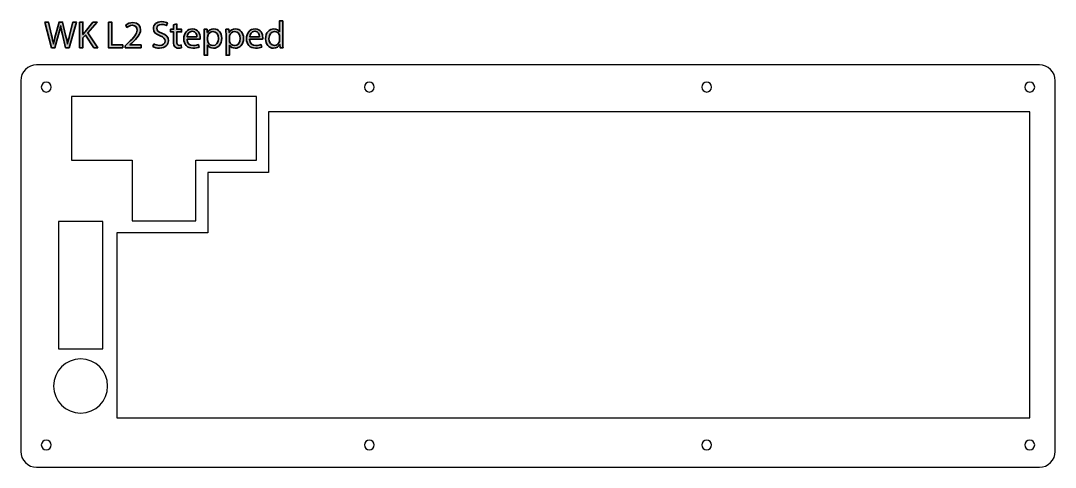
# Model space of a CAD drawing. Header units: millimetres. Extents: x 798 to 1123, y 477 to 618.
import ezdxf

# ---------------------------------------------------------------- set-up
doc = ezdxf.new("R2010")
doc.units = ezdxf.units.MM
doc.header["$MEASUREMENT"] = 0

# ---------------------------------------------------------------- blocks, each defined once
blk = doc.blocks.new('block 2')
at = {"color": 7, "lineweight": 25, "true_color": 0xffffff}
blk.add_lwpolyline([(1114.96, 589), (875.89, 589), (875.89, 569.95), (856.84, 569.95), (856.84, 550.9), (828.26, 550.9), (828.26, 492.8), (1114.96, 492.8), (1114.96, 589)], dxfattribs=at)
blk = doc.blocks.new('block 3')
at = {"color": 7, "lineweight": 25, "true_color": 0xffffff}
blk.add_open_spline([(803.01, 477.22), (800.25, 477.22), (798.01, 479.45), (798.01, 482.22), (798.01, 482.22), (798.01, 598.78), (798.01, 598.78), (798.01, 601.55), (800.25, 603.78), (803.01, 603.78), (803.01, 603.78), (1117.99, 603.78), (1117.99, 603.78), (1120.75, 603.78), (1122.99, 601.55), (1122.99, 598.78), (1122.99, 598.78), (1122.99, 482.22), (1122.99, 482.22), (1122.99, 479.45), (1120.75, 477.22), (1117.99, 477.22), (1117.99, 477.22), (803.01, 477.22), (803.01, 477.22)], degree=3, knots=[0, 0, 0, 0, 1, 1, 1, 2, 2, 2, 3, 3, 3, 4, 4, 4, 5, 5, 5, 6, 6, 6, 7, 7, 7, 8, 8, 8, 8], dxfattribs=at)
blk = doc.blocks.new('block 4')
at = {"color": 7, "lineweight": 25, "true_color": 0xffffff}
blk.add_lwpolyline([(809.85, 514.46), (823.85, 514.46), (823.85, 554.46), (809.85, 554.46), (809.85, 514.46)], dxfattribs=at)
blk = doc.blocks.new('block 5')
at = {"color": 7, "lineweight": 25, "true_color": 0xffffff}
blk.add_lwpolyline([(833.02, 573.76), (833.02, 554.71), (853.02, 554.71), (853.02, 573.76), (872.07, 573.76), (872.07, 593.76), (813.97, 593.76), (813.97, 573.76), (833.02, 573.76)], dxfattribs=at)
blk = doc.blocks.new('block 6')
at = {"color": 7, "lineweight": 25, "true_color": 0xffffff}
blk.add_open_spline([(808.33, 502.78), (808.33, 507.48), (812.14, 511.28), (816.83, 511.28), (821.52, 511.28), (825.33, 507.48), (825.33, 502.78), (825.33, 498.09), (821.52, 494.28), (816.83, 494.28), (812.14, 494.28), (808.33, 498.09), (808.33, 502.78), (808.33, 502.78), (808.33, 502.78), (808.33, 502.78)], degree=3, knots=[0, 0, 0, 0, 1, 1, 1, 2, 2, 2, 3, 3, 3, 4, 4, 4, 5, 5, 5, 5], dxfattribs=at)
blk = doc.blocks.new('block 7')
at = {"color": 7, "lineweight": 25, "true_color": 0xffffff}
blk.add_open_spline([(1113.41, 484.24), (1113.41, 485.1), (1114.11, 485.79), (1114.96, 485.79), (1115.82, 485.79), (1116.51, 485.1), (1116.51, 484.24), (1116.51, 483.38), (1115.82, 482.69), (1114.96, 482.69), (1114.11, 482.69), (1113.41, 483.38), (1113.41, 484.24), (1113.41, 484.24), (1113.41, 484.24), (1113.41, 484.24)], degree=3, knots=[0, 0, 0, 0, 1, 1, 1, 2, 2, 2, 3, 3, 3, 4, 4, 4, 5, 5, 5, 5], dxfattribs=at)
blk = doc.blocks.new('block 8')
at = {"color": 7, "lineweight": 25, "true_color": 0xffffff}
blk.add_open_spline([(804.49, 596.76), (804.49, 597.62), (805.18, 598.31), (806.04, 598.31), (806.89, 598.31), (807.59, 597.62), (807.59, 596.76), (807.59, 595.9), (806.89, 595.21), (806.04, 595.21), (805.18, 595.21), (804.49, 595.9), (804.49, 596.76), (804.49, 596.76), (804.49, 596.76), (804.49, 596.76)], degree=3, knots=[0, 0, 0, 0, 1, 1, 1, 2, 2, 2, 3, 3, 3, 4, 4, 4, 5, 5, 5, 5], dxfattribs=at)
blk = doc.blocks.new('block 9')
at = {"color": 7, "lineweight": 25, "true_color": 0xffffff}
blk.add_open_spline([(1113.41, 596.76), (1113.41, 597.62), (1114.11, 598.31), (1114.96, 598.31), (1115.82, 598.31), (1116.51, 597.62), (1116.51, 596.76), (1116.51, 595.9), (1115.82, 595.21), (1114.96, 595.21), (1114.11, 595.21), (1113.41, 595.9), (1113.41, 596.76), (1113.41, 596.76), (1113.41, 596.76), (1113.41, 596.76)], degree=3, knots=[0, 0, 0, 0, 1, 1, 1, 2, 2, 2, 3, 3, 3, 4, 4, 4, 5, 5, 5, 5], dxfattribs=at)
blk = doc.blocks.new('block 10')
at = {"color": 7, "lineweight": 25, "true_color": 0xffffff}
blk.add_open_spline([(804.49, 484.24), (804.49, 485.1), (805.18, 485.79), (806.04, 485.79), (806.89, 485.79), (807.59, 485.1), (807.59, 484.24), (807.59, 483.38), (806.89, 482.69), (806.04, 482.69), (805.18, 482.69), (804.49, 483.38), (804.49, 484.24), (804.49, 484.24), (804.49, 484.24), (804.49, 484.24)], degree=3, knots=[0, 0, 0, 0, 1, 1, 1, 2, 2, 2, 3, 3, 3, 4, 4, 4, 5, 5, 5, 5], dxfattribs=at)
blk = doc.blocks.new('block 11')
at = {"color": 7, "lineweight": 25, "true_color": 0xffffff}
blk.add_open_spline([(1011.94, 484.24), (1011.94, 485.1), (1012.64, 485.79), (1013.49, 485.79), (1014.35, 485.79), (1015.04, 485.1), (1015.04, 484.24), (1015.04, 483.38), (1014.35, 482.69), (1013.49, 482.69), (1012.64, 482.69), (1011.94, 483.38), (1011.94, 484.24), (1011.94, 484.24), (1011.94, 484.24), (1011.94, 484.24)], degree=3, knots=[0, 0, 0, 0, 1, 1, 1, 2, 2, 2, 3, 3, 3, 4, 4, 4, 5, 5, 5, 5], dxfattribs=at)
blk = doc.blocks.new('block 12')
at = {"color": 7, "lineweight": 25, "true_color": 0xffffff}
blk.add_open_spline([(905.96, 596.76), (905.96, 597.62), (906.65, 598.31), (907.51, 598.31), (908.36, 598.31), (909.06, 597.62), (909.06, 596.76), (909.06, 595.9), (908.36, 595.21), (907.51, 595.21), (906.65, 595.21), (905.96, 595.9), (905.96, 596.76), (905.96, 596.76), (905.96, 596.76), (905.96, 596.76)], degree=3, knots=[0, 0, 0, 0, 1, 1, 1, 2, 2, 2, 3, 3, 3, 4, 4, 4, 5, 5, 5, 5], dxfattribs=at)
blk = doc.blocks.new('block 13')
at = {"color": 7, "lineweight": 25, "true_color": 0xffffff}
blk.add_open_spline([(1011.94, 596.76), (1011.94, 597.62), (1012.64, 598.31), (1013.49, 598.31), (1014.35, 598.31), (1015.04, 597.62), (1015.04, 596.76), (1015.04, 595.9), (1014.35, 595.21), (1013.49, 595.21), (1012.64, 595.21), (1011.94, 595.9), (1011.94, 596.76), (1011.94, 596.76), (1011.94, 596.76), (1011.94, 596.76)], degree=3, knots=[0, 0, 0, 0, 1, 1, 1, 2, 2, 2, 3, 3, 3, 4, 4, 4, 5, 5, 5, 5], dxfattribs=at)
blk = doc.blocks.new('block 14')
at = {"color": 7, "lineweight": 25, "true_color": 0xffffff}
blk.add_open_spline([(905.96, 484.24), (905.96, 485.1), (906.65, 485.79), (907.51, 485.79), (908.36, 485.79), (909.06, 485.1), (909.06, 484.24), (909.06, 483.38), (908.36, 482.69), (907.51, 482.69), (906.65, 482.69), (905.96, 483.38), (905.96, 484.24), (905.96, 484.24), (905.96, 484.24), (905.96, 484.24)], degree=3, knots=[0, 0, 0, 0, 1, 1, 1, 2, 2, 2, 3, 3, 3, 4, 4, 4, 5, 5, 5, 5], dxfattribs=at)
blk = doc.blocks.new('block 15')
at = {"true_color": 0xed1c24}
h = blk.add_hatch(color=240, dxfattribs=at)
h.dxf.hatch_style = 2
edge = h.paths.add_edge_path()
edge.add_spline(control_points=[(880.37, 617.65), (880.37, 617.65), (880.37, 610.63), (880.37, 610.63), (880.37, 610.12), (880.38, 609.53), (880.41, 609.13), (880.41, 609.13), (879.47, 609.13), (879.47, 609.13), (879.47, 609.13), (879.42, 610.14), (879.42, 610.14), (879.42, 610.14), (879.39, 610.14), (879.39, 610.14), (879.07, 609.49), (878.36, 609), (877.42, 609), (876.01, 609), (874.93, 610.19), (874.93, 611.95), (874.92, 613.88), (876.12, 615.07), (877.54, 615.07), (878.42, 615.07), (879.02, 614.65), (879.29, 614.18), (879.29, 614.18), (879.31, 614.18), (879.31, 614.18), (879.31, 614.18), (879.31, 617.65), (879.31, 617.65), (879.31, 617.65), (880.37, 617.65), (880.37, 617.65)], knot_values=[0, 0, 0, 0, 1, 1, 1, 2, 2, 2, 3, 3, 3, 4, 4, 4, 5, 5, 5, 6, 6, 6, 7, 7, 7, 8, 8, 8, 9, 9, 9, 10, 10, 10, 11, 11, 11, 12, 12, 12, 12], degree=3, periodic=1)
edge = h.paths.add_edge_path()
edge.add_spline(control_points=[(879.31, 612.58), (879.31, 612.71), (879.3, 612.89), (879.26, 613.02), (879.11, 613.69), (878.53, 614.24), (877.74, 614.24), (876.65, 614.24), (876, 613.28), (876, 612), (876, 610.83), (876.58, 609.85), (877.72, 609.85), (878.42, 609.85), (879.07, 610.32), (879.26, 611.11), (879.3, 611.26), (879.31, 611.4), (879.31, 611.57), (879.31, 611.57), (879.31, 612.58), (879.31, 612.58)], knot_values=[0, 0, 0, 0, 1, 1, 1, 2, 2, 2, 3, 3, 3, 4, 4, 4, 5, 5, 5, 6, 6, 6, 7, 7, 7, 7], degree=3, periodic=1)
h = blk.add_hatch(color=240, dxfattribs=at)
h.dxf.hatch_style = 2
edge = h.paths.add_edge_path()
edge.add_spline(control_points=[(807.69, 609.13), (807.69, 609.13), (805.63, 617.22), (805.63, 617.22), (805.63, 617.22), (806.74, 617.22), (806.74, 617.22), (806.74, 617.22), (807.7, 613.13), (807.7, 613.13), (807.94, 612.12), (808.15, 611.11), (808.3, 610.33), (808.3, 610.33), (808.32, 610.33), (808.32, 610.33), (808.45, 611.14), (808.7, 612.1), (808.98, 613.14), (808.98, 613.14), (810.06, 617.22), (810.06, 617.22), (810.06, 617.22), (811.15, 617.22), (811.15, 617.22), (811.15, 617.22), (812.13, 613.12), (812.13, 613.12), (812.36, 612.16), (812.58, 611.2), (812.7, 610.35), (812.7, 610.35), (812.72, 610.35), (812.72, 610.35), (812.89, 611.23), (813.12, 612.13), (813.37, 613.14), (813.37, 613.14), (814.44, 617.22), (814.44, 617.22), (814.44, 617.22), (815.51, 617.22), (815.51, 617.22), (815.51, 617.22), (813.21, 609.13), (813.21, 609.13), (813.21, 609.13), (812.12, 609.13), (812.12, 609.13), (812.12, 609.13), (811.1, 613.34), (811.1, 613.34), (810.85, 614.38), (810.68, 615.17), (810.58, 615.98), (810.58, 615.98), (810.55, 615.98), (810.55, 615.98), (810.41, 615.18), (810.23, 614.39), (809.93, 613.34), (809.93, 613.34), (808.78, 609.13), (808.78, 609.13), (808.78, 609.13), (807.69, 609.13), (807.69, 609.13)], knot_values=[0, 0, 0, 0, 1, 1, 1, 2, 2, 2, 3, 3, 3, 4, 4, 4, 5, 5, 5, 6, 6, 6, 7, 7, 7, 8, 8, 8, 9, 9, 9, 10, 10, 10, 11, 11, 11, 12, 12, 12, 13, 13, 13, 14, 14, 14, 15, 15, 15, 16, 16, 16, 17, 17, 17, 18, 18, 18, 19, 19, 19, 20, 20, 20, 21, 21, 21, 22, 22, 22, 22], degree=3, periodic=1)
h = blk.add_hatch(color=240, dxfattribs=at)
h.dxf.hatch_style = 2
edge = h.paths.add_edge_path()
edge.add_spline(control_points=[(816.52, 617.22), (816.52, 617.22), (817.56, 617.22), (817.56, 617.22), (817.56, 617.22), (817.56, 613.32), (817.56, 613.32), (817.56, 613.32), (817.6, 613.32), (817.6, 613.32), (817.81, 613.63), (818.03, 613.92), (818.23, 614.18), (818.23, 614.18), (820.7, 617.22), (820.7, 617.22), (820.7, 617.22), (822, 617.22), (822, 617.22), (822, 617.22), (819.07, 613.79), (819.07, 613.79), (819.07, 613.79), (822.23, 609.13), (822.23, 609.13), (822.23, 609.13), (820.99, 609.13), (820.99, 609.13), (820.99, 609.13), (818.33, 613.1), (818.33, 613.1), (818.33, 613.1), (817.56, 612.22), (817.56, 612.22), (817.56, 612.22), (817.56, 609.13), (817.56, 609.13), (817.56, 609.13), (816.52, 609.13), (816.52, 609.13), (816.52, 609.13), (816.52, 617.22), (816.52, 617.22)], knot_values=[0, 0, 0, 0, 1, 1, 1, 2, 2, 2, 3, 3, 3, 4, 4, 4, 5, 5, 5, 6, 6, 6, 7, 7, 7, 8, 8, 8, 9, 9, 9, 10, 10, 10, 11, 11, 11, 12, 12, 12, 13, 13, 13, 14, 14, 14, 14], degree=3, periodic=1)
h = blk.add_hatch(color=240, dxfattribs=at)
h.dxf.hatch_style = 2
h.paths.add_polyline_path([(825.57, 617.22), (826.61, 617.22), (826.61, 610.01), (830.06, 610.01), (830.06, 609.13), (825.57, 609.13)])
h = blk.add_hatch(color=240, dxfattribs=at)
h.dxf.hatch_style = 2
edge = h.paths.add_edge_path()
edge.add_spline(control_points=[(830.86, 609.13), (830.86, 609.13), (830.86, 609.78), (830.86, 609.78), (830.86, 609.78), (831.69, 610.59), (831.69, 610.59), (833.68, 612.48), (834.58, 613.49), (834.59, 614.66), (834.59, 615.45), (834.2, 616.19), (833.04, 616.19), (832.33, 616.19), (831.75, 615.83), (831.39, 615.53), (831.39, 615.53), (831.05, 616.27), (831.05, 616.27), (831.59, 616.73), (832.36, 617.06), (833.26, 617.06), (834.94, 617.06), (835.64, 615.91), (835.64, 614.8), (835.64, 613.36), (834.6, 612.19), (832.96, 610.61), (832.96, 610.61), (832.33, 610.03), (832.33, 610.03), (832.33, 610.03), (832.33, 610.01), (832.33, 610.01), (832.33, 610.01), (835.84, 610.01), (835.84, 610.01), (835.84, 610.01), (835.84, 609.13), (835.84, 609.13), (835.84, 609.13), (830.86, 609.13), (830.86, 609.13)], knot_values=[0, 0, 0, 0, 1, 1, 1, 2, 2, 2, 3, 3, 3, 4, 4, 4, 5, 5, 5, 6, 6, 6, 7, 7, 7, 8, 8, 8, 9, 9, 9, 10, 10, 10, 11, 11, 11, 12, 12, 12, 13, 13, 13, 14, 14, 14, 14], degree=3, periodic=1)
h = blk.add_hatch(color=240, dxfattribs=at)
h.dxf.hatch_style = 2
edge = h.paths.add_edge_path()
edge.add_spline(control_points=[(839.79, 610.41), (840.25, 610.12), (840.94, 609.88), (841.66, 609.88), (842.72, 609.88), (843.35, 610.44), (843.35, 611.26), (843.35, 612.01), (842.92, 612.44), (841.82, 612.86), (840.51, 613.33), (839.69, 614.02), (839.69, 615.16), (839.69, 616.41), (840.73, 617.35), (842.3, 617.35), (843.13, 617.35), (843.73, 617.16), (844.09, 616.95), (844.09, 616.95), (843.8, 616.1), (843.8, 616.1), (843.54, 616.25), (843, 616.49), (842.27, 616.49), (841.17, 616.49), (840.75, 615.83), (840.75, 615.28), (840.75, 614.52), (841.24, 614.15), (842.35, 613.72), (843.72, 613.19), (844.42, 612.53), (844.42, 611.34), (844.42, 610.09), (843.49, 609.01), (841.58, 609.01), (840.81, 609.01), (839.95, 609.24), (839.52, 609.53), (839.52, 609.53), (839.79, 610.41), (839.79, 610.41)], knot_values=[0, 0, 0, 0, 1, 1, 1, 2, 2, 2, 3, 3, 3, 4, 4, 4, 5, 5, 5, 6, 6, 6, 7, 7, 7, 8, 8, 8, 9, 9, 9, 10, 10, 10, 11, 11, 11, 12, 12, 12, 13, 13, 13, 14, 14, 14, 14], degree=3, periodic=1)
h = blk.add_hatch(color=240, dxfattribs=at)
h.dxf.hatch_style = 2
edge = h.paths.add_edge_path()
edge.add_spline(control_points=[(847.05, 616.61), (847.05, 616.61), (847.05, 614.94), (847.05, 614.94), (847.05, 614.94), (848.56, 614.94), (848.56, 614.94), (848.56, 614.94), (848.56, 614.14), (848.56, 614.14), (848.56, 614.14), (847.05, 614.14), (847.05, 614.14), (847.05, 614.14), (847.05, 611.01), (847.05, 611.01), (847.05, 610.29), (847.25, 609.88), (847.84, 609.88), (848.11, 609.88), (848.32, 609.91), (848.45, 609.95), (848.45, 609.95), (848.5, 609.16), (848.5, 609.16), (848.29, 609.07), (847.97, 609.01), (847.56, 609.01), (847.07, 609.01), (846.67, 609.17), (846.42, 609.46), (846.12, 609.77), (846.01, 610.29), (846.01, 610.97), (846.01, 610.97), (846.01, 614.14), (846.01, 614.14), (846.01, 614.14), (845.11, 614.14), (845.11, 614.14), (845.11, 614.14), (845.11, 614.94), (845.11, 614.94), (845.11, 614.94), (846.01, 614.94), (846.01, 614.94), (846.01, 614.94), (846.01, 616.33), (846.01, 616.33), (846.01, 616.33), (847.05, 616.61), (847.05, 616.61)], knot_values=[0, 0, 0, 0, 1, 1, 1, 2, 2, 2, 3, 3, 3, 4, 4, 4, 5, 5, 5, 6, 6, 6, 7, 7, 7, 8, 8, 8, 9, 9, 9, 10, 10, 10, 11, 11, 11, 12, 12, 12, 13, 13, 13, 14, 14, 14, 15, 15, 15, 16, 16, 16, 17, 17, 17, 17], degree=3, periodic=1)
h = blk.add_hatch(color=240, dxfattribs=at)
h.dxf.hatch_style = 2
edge = h.paths.add_edge_path()
edge.add_spline(control_points=[(850.26, 611.85), (850.29, 610.42), (851.2, 609.83), (852.25, 609.83), (853.01, 609.83), (853.46, 609.96), (853.86, 610.13), (853.86, 610.13), (854.04, 609.37), (854.04, 609.37), (853.67, 609.21), (853.03, 609.01), (852.11, 609.01), (850.32, 609.01), (849.25, 610.19), (849.25, 611.94), (849.25, 613.69), (850.29, 615.07), (851.98, 615.07), (853.87, 615.07), (854.38, 613.4), (854.38, 612.34), (854.38, 612.12), (854.35, 611.95), (854.34, 611.85), (854.34, 611.85), (850.26, 611.85), (850.26, 611.85)], knot_values=[0, 0, 0, 0, 1, 1, 1, 2, 2, 2, 3, 3, 3, 4, 4, 4, 5, 5, 5, 6, 6, 6, 7, 7, 7, 8, 8, 8, 9, 9, 9, 9], degree=3, periodic=1)
edge = h.paths.add_edge_path()
edge.add_spline(control_points=[(853.36, 612.6), (853.37, 613.27), (853.08, 614.32), (851.89, 614.32), (850.82, 614.32), (850.36, 613.33), (850.27, 612.6), (850.27, 612.6), (853.36, 612.6), (853.36, 612.6)], knot_values=[0, 0, 0, 0, 1, 1, 1, 2, 2, 2, 3, 3, 3, 3], degree=3, periodic=1)
h = blk.add_hatch(color=240, dxfattribs=at)
h.dxf.hatch_style = 2
edge = h.paths.add_edge_path()
edge.add_spline(control_points=[(855.69, 613.04), (855.69, 613.79), (855.66, 614.39), (855.64, 614.94), (855.64, 614.94), (856.58, 614.94), (856.58, 614.94), (856.58, 614.94), (856.63, 613.94), (856.63, 613.94), (856.63, 613.94), (856.66, 613.94), (856.66, 613.94), (857.09, 614.65), (857.77, 615.07), (858.72, 615.07), (860.12, 615.07), (861.18, 613.88), (861.18, 612.12), (861.18, 610.03), (859.91, 609), (858.54, 609), (857.77, 609), (857.1, 609.34), (856.75, 609.91), (856.75, 609.91), (856.73, 609.91), (856.73, 609.91), (856.73, 609.91), (856.73, 606.76), (856.73, 606.76), (856.73, 606.76), (855.69, 606.76), (855.69, 606.76), (855.69, 606.76), (855.69, 613.04), (855.69, 613.04)], knot_values=[0, 0, 0, 0, 1, 1, 1, 2, 2, 2, 3, 3, 3, 4, 4, 4, 5, 5, 5, 6, 6, 6, 7, 7, 7, 8, 8, 8, 9, 9, 9, 10, 10, 10, 11, 11, 11, 12, 12, 12, 12], degree=3, periodic=1)
edge = h.paths.add_edge_path()
edge.add_spline(control_points=[(856.73, 611.5), (856.73, 611.34), (856.75, 611.2), (856.78, 611.07), (856.97, 610.33), (857.6, 609.83), (858.36, 609.83), (859.48, 609.83), (860.12, 610.74), (860.12, 612.07), (860.12, 613.24), (859.51, 614.23), (858.4, 614.23), (857.68, 614.23), (857, 613.72), (856.8, 612.92), (856.76, 612.79), (856.73, 612.64), (856.73, 612.49), (856.73, 612.49), (856.73, 611.5), (856.73, 611.5)], knot_values=[0, 0, 0, 0, 1, 1, 1, 2, 2, 2, 3, 3, 3, 4, 4, 4, 5, 5, 5, 6, 6, 6, 7, 7, 7, 7], degree=3, periodic=1)
h = blk.add_hatch(color=240, dxfattribs=at)
h.dxf.hatch_style = 2
edge = h.paths.add_edge_path()
edge.add_spline(control_points=[(862.51, 613.04), (862.51, 613.79), (862.49, 614.39), (862.47, 614.94), (862.47, 614.94), (863.41, 614.94), (863.41, 614.94), (863.41, 614.94), (863.46, 613.94), (863.46, 613.94), (863.46, 613.94), (863.49, 613.94), (863.49, 613.94), (863.92, 614.65), (864.6, 615.07), (865.55, 615.07), (866.95, 615.07), (868.01, 613.88), (868.01, 612.12), (868.01, 610.03), (866.74, 609), (865.37, 609), (864.6, 609), (863.93, 609.34), (863.58, 609.91), (863.58, 609.91), (863.56, 609.91), (863.56, 609.91), (863.56, 609.91), (863.56, 606.76), (863.56, 606.76), (863.56, 606.76), (862.51, 606.76), (862.51, 606.76), (862.51, 606.76), (862.51, 613.04), (862.51, 613.04)], knot_values=[0, 0, 0, 0, 1, 1, 1, 2, 2, 2, 3, 3, 3, 4, 4, 4, 5, 5, 5, 6, 6, 6, 7, 7, 7, 8, 8, 8, 9, 9, 9, 10, 10, 10, 11, 11, 11, 12, 12, 12, 12], degree=3, periodic=1)
edge = h.paths.add_edge_path()
edge.add_spline(control_points=[(863.56, 611.5), (863.56, 611.34), (863.58, 611.2), (863.6, 611.07), (863.8, 610.33), (864.43, 609.83), (865.19, 609.83), (866.3, 609.83), (866.95, 610.74), (866.95, 612.07), (866.95, 613.24), (866.34, 614.23), (865.22, 614.23), (864.5, 614.23), (863.83, 613.72), (863.63, 612.92), (863.59, 612.79), (863.56, 612.64), (863.56, 612.49), (863.56, 612.49), (863.56, 611.5), (863.56, 611.5)], knot_values=[0, 0, 0, 0, 1, 1, 1, 2, 2, 2, 3, 3, 3, 4, 4, 4, 5, 5, 5, 6, 6, 6, 7, 7, 7, 7], degree=3, periodic=1)
h = blk.add_hatch(color=240, dxfattribs=at)
h.dxf.hatch_style = 2
edge = h.paths.add_edge_path()
edge.add_spline(control_points=[(869.93, 611.85), (869.95, 610.42), (870.86, 609.83), (871.92, 609.83), (872.68, 609.83), (873.13, 609.96), (873.53, 610.13), (873.53, 610.13), (873.71, 609.37), (873.71, 609.37), (873.33, 609.21), (872.7, 609.01), (871.78, 609.01), (869.99, 609.01), (868.92, 610.19), (868.92, 611.94), (868.92, 613.69), (869.95, 615.07), (871.64, 615.07), (873.54, 615.07), (874.04, 613.4), (874.04, 612.34), (874.04, 612.12), (874.02, 611.95), (874.01, 611.85), (874.01, 611.85), (869.93, 611.85), (869.93, 611.85)], knot_values=[0, 0, 0, 0, 1, 1, 1, 2, 2, 2, 3, 3, 3, 4, 4, 4, 5, 5, 5, 6, 6, 6, 7, 7, 7, 8, 8, 8, 9, 9, 9, 9], degree=3, periodic=1)
edge = h.paths.add_edge_path()
edge.add_spline(control_points=[(873.02, 612.6), (873.03, 613.27), (872.75, 614.32), (871.56, 614.32), (870.49, 614.32), (870.02, 613.33), (869.94, 612.6), (869.94, 612.6), (873.02, 612.6), (873.02, 612.6)], knot_values=[0, 0, 0, 0, 1, 1, 1, 2, 2, 2, 3, 3, 3, 3], degree=3, periodic=1)
at = {"color": 240, "lineweight": 35, "true_color": 0xed1c24}
blk.add_lwpolyline([(825.57, 617.22), (826.61, 617.22), (826.61, 610.01), (830.06, 610.01), (830.06, 609.13), (825.57, 609.13), (825.57, 617.22)], dxfattribs=at)
for points, knots in [([(880.37, 617.65), (880.37, 617.65), (880.37, 610.63), (880.37, 610.63), (880.37, 610.12), (880.38, 609.53), (880.41, 609.13), (880.41, 609.13), (879.47, 609.13), (879.47, 609.13), (879.47, 609.13), (879.42, 610.14), (879.42, 610.14), (879.42, 610.14), (879.39, 610.14), (879.39, 610.14), (879.07, 609.49), (878.36, 609), (877.42, 609), (876.01, 609), (874.93, 610.19), (874.93, 611.95), (874.92, 613.88), (876.12, 615.07), (877.54, 615.07), (878.42, 615.07), (879.02, 614.65), (879.29, 614.18), (879.29, 614.18), (879.31, 614.18), (879.31, 614.18), (879.31, 614.18), (879.31, 617.65), (879.31, 617.65), (879.31, 617.65), (880.37, 617.65), (880.37, 617.65)], [0, 0, 0, 0, 1, 1, 1, 2, 2, 2, 3, 3, 3, 4, 4, 4, 5, 5, 5, 6, 6, 6, 7, 7, 7, 8, 8, 8, 9, 9, 9, 10, 10, 10, 11, 11, 11, 12, 12, 12, 12]), ([(807.69, 609.13), (807.69, 609.13), (805.63, 617.22), (805.63, 617.22), (805.63, 617.22), (806.74, 617.22), (806.74, 617.22), (806.74, 617.22), (807.7, 613.13), (807.7, 613.13), (807.94, 612.12), (808.15, 611.11), (808.3, 610.33), (808.3, 610.33), (808.32, 610.33), (808.32, 610.33), (808.45, 611.14), (808.7, 612.1), (808.98, 613.14), (808.98, 613.14), (810.06, 617.22), (810.06, 617.22), (810.06, 617.22), (811.15, 617.22), (811.15, 617.22), (811.15, 617.22), (812.13, 613.12), (812.13, 613.12), (812.36, 612.16), (812.58, 611.2), (812.7, 610.35), (812.7, 610.35), (812.72, 610.35), (812.72, 610.35), (812.89, 611.23), (813.12, 612.13), (813.37, 613.14), (813.37, 613.14), (814.44, 617.22), (814.44, 617.22), (814.44, 617.22), (815.51, 617.22), (815.51, 617.22), (815.51, 617.22), (813.21, 609.13), (813.21, 609.13), (813.21, 609.13), (812.12, 609.13), (812.12, 609.13), (812.12, 609.13), (811.1, 613.34), (811.1, 613.34), (810.85, 614.38), (810.68, 615.17), (810.58, 615.98), (810.58, 615.98), (810.55, 615.98), (810.55, 615.98), (810.41, 615.18), (810.23, 614.39), (809.93, 613.34), (809.93, 613.34), (808.78, 609.13), (808.78, 609.13), (808.78, 609.13), (807.69, 609.13), (807.69, 609.13)], [0, 0, 0, 0, 1, 1, 1, 2, 2, 2, 3, 3, 3, 4, 4, 4, 5, 5, 5, 6, 6, 6, 7, 7, 7, 8, 8, 8, 9, 9, 9, 10, 10, 10, 11, 11, 11, 12, 12, 12, 13, 13, 13, 14, 14, 14, 15, 15, 15, 16, 16, 16, 17, 17, 17, 18, 18, 18, 19, 19, 19, 20, 20, 20, 21, 21, 21, 22, 22, 22, 22]), ([(816.52, 617.22), (816.52, 617.22), (817.56, 617.22), (817.56, 617.22), (817.56, 617.22), (817.56, 613.32), (817.56, 613.32), (817.56, 613.32), (817.6, 613.32), (817.6, 613.32), (817.81, 613.63), (818.03, 613.92), (818.23, 614.18), (818.23, 614.18), (820.7, 617.22), (820.7, 617.22), (820.7, 617.22), (822, 617.22), (822, 617.22), (822, 617.22), (819.07, 613.79), (819.07, 613.79), (819.07, 613.79), (822.23, 609.13), (822.23, 609.13), (822.23, 609.13), (820.99, 609.13), (820.99, 609.13), (820.99, 609.13), (818.33, 613.1), (818.33, 613.1), (818.33, 613.1), (817.56, 612.22), (817.56, 612.22), (817.56, 612.22), (817.56, 609.13), (817.56, 609.13), (817.56, 609.13), (816.52, 609.13), (816.52, 609.13), (816.52, 609.13), (816.52, 617.22), (816.52, 617.22)], [0, 0, 0, 0, 1, 1, 1, 2, 2, 2, 3, 3, 3, 4, 4, 4, 5, 5, 5, 6, 6, 6, 7, 7, 7, 8, 8, 8, 9, 9, 9, 10, 10, 10, 11, 11, 11, 12, 12, 12, 13, 13, 13, 14, 14, 14, 14]), ([(830.86, 609.13), (830.86, 609.13), (830.86, 609.78), (830.86, 609.78), (830.86, 609.78), (831.69, 610.59), (831.69, 610.59), (833.68, 612.48), (834.58, 613.49), (834.59, 614.66), (834.59, 615.45), (834.2, 616.19), (833.04, 616.19), (832.33, 616.19), (831.75, 615.83), (831.39, 615.53), (831.39, 615.53), (831.05, 616.27), (831.05, 616.27), (831.59, 616.73), (832.36, 617.06), (833.26, 617.06), (834.94, 617.06), (835.64, 615.91), (835.64, 614.8), (835.64, 613.36), (834.6, 612.19), (832.96, 610.61), (832.96, 610.61), (832.33, 610.03), (832.33, 610.03), (832.33, 610.03), (832.33, 610.01), (832.33, 610.01), (832.33, 610.01), (835.84, 610.01), (835.84, 610.01), (835.84, 610.01), (835.84, 609.13), (835.84, 609.13), (835.84, 609.13), (830.86, 609.13), (830.86, 609.13)], [0, 0, 0, 0, 1, 1, 1, 2, 2, 2, 3, 3, 3, 4, 4, 4, 5, 5, 5, 6, 6, 6, 7, 7, 7, 8, 8, 8, 9, 9, 9, 10, 10, 10, 11, 11, 11, 12, 12, 12, 13, 13, 13, 14, 14, 14, 14]), ([(839.79, 610.41), (840.25, 610.12), (840.94, 609.88), (841.66, 609.88), (842.72, 609.88), (843.35, 610.44), (843.35, 611.26), (843.35, 612.01), (842.92, 612.44), (841.82, 612.86), (840.51, 613.33), (839.69, 614.02), (839.69, 615.16), (839.69, 616.41), (840.73, 617.35), (842.3, 617.35), (843.13, 617.35), (843.73, 617.16), (844.09, 616.95), (844.09, 616.95), (843.8, 616.1), (843.8, 616.1), (843.54, 616.25), (843, 616.49), (842.27, 616.49), (841.17, 616.49), (840.75, 615.83), (840.75, 615.28), (840.75, 614.52), (841.24, 614.15), (842.35, 613.72), (843.72, 613.19), (844.42, 612.53), (844.42, 611.34), (844.42, 610.09), (843.49, 609.01), (841.58, 609.01), (840.81, 609.01), (839.95, 609.24), (839.52, 609.53), (839.52, 609.53), (839.79, 610.41), (839.79, 610.41)], [0, 0, 0, 0, 1, 1, 1, 2, 2, 2, 3, 3, 3, 4, 4, 4, 5, 5, 5, 6, 6, 6, 7, 7, 7, 8, 8, 8, 9, 9, 9, 10, 10, 10, 11, 11, 11, 12, 12, 12, 13, 13, 13, 14, 14, 14, 14]), ([(847.05, 616.61), (847.05, 616.61), (847.05, 614.94), (847.05, 614.94), (847.05, 614.94), (848.56, 614.94), (848.56, 614.94), (848.56, 614.94), (848.56, 614.14), (848.56, 614.14), (848.56, 614.14), (847.05, 614.14), (847.05, 614.14), (847.05, 614.14), (847.05, 611.01), (847.05, 611.01), (847.05, 610.29), (847.25, 609.88), (847.84, 609.88), (848.11, 609.88), (848.32, 609.91), (848.45, 609.95), (848.45, 609.95), (848.5, 609.16), (848.5, 609.16), (848.29, 609.07), (847.97, 609.01), (847.56, 609.01), (847.07, 609.01), (846.67, 609.17), (846.42, 609.46), (846.12, 609.77), (846.01, 610.29), (846.01, 610.97), (846.01, 610.97), (846.01, 614.14), (846.01, 614.14), (846.01, 614.14), (845.11, 614.14), (845.11, 614.14), (845.11, 614.14), (845.11, 614.94), (845.11, 614.94), (845.11, 614.94), (846.01, 614.94), (846.01, 614.94), (846.01, 614.94), (846.01, 616.33), (846.01, 616.33), (846.01, 616.33), (847.05, 616.61), (847.05, 616.61)], [0, 0, 0, 0, 1, 1, 1, 2, 2, 2, 3, 3, 3, 4, 4, 4, 5, 5, 5, 6, 6, 6, 7, 7, 7, 8, 8, 8, 9, 9, 9, 10, 10, 10, 11, 11, 11, 12, 12, 12, 13, 13, 13, 14, 14, 14, 15, 15, 15, 16, 16, 16, 17, 17, 17, 17]), ([(850.26, 611.85), (850.29, 610.42), (851.2, 609.83), (852.25, 609.83), (853.01, 609.83), (853.46, 609.96), (853.86, 610.13), (853.86, 610.13), (854.04, 609.37), (854.04, 609.37), (853.67, 609.21), (853.03, 609.01), (852.11, 609.01), (850.32, 609.01), (849.25, 610.19), (849.25, 611.94), (849.25, 613.69), (850.29, 615.07), (851.98, 615.07), (853.87, 615.07), (854.38, 613.4), (854.38, 612.34), (854.38, 612.12), (854.35, 611.95), (854.34, 611.85), (854.34, 611.85), (850.26, 611.85), (850.26, 611.85)], [0, 0, 0, 0, 1, 1, 1, 2, 2, 2, 3, 3, 3, 4, 4, 4, 5, 5, 5, 6, 6, 6, 7, 7, 7, 8, 8, 8, 9, 9, 9, 9]), ([(853.36, 612.6), (853.37, 613.27), (853.08, 614.32), (851.89, 614.32), (850.82, 614.32), (850.36, 613.33), (850.27, 612.6), (850.27, 612.6), (853.36, 612.6), (853.36, 612.6)], [0, 0, 0, 0, 1, 1, 1, 2, 2, 2, 3, 3, 3, 3]), ([(855.69, 613.04), (855.69, 613.79), (855.66, 614.39), (855.64, 614.94), (855.64, 614.94), (856.58, 614.94), (856.58, 614.94), (856.58, 614.94), (856.63, 613.94), (856.63, 613.94), (856.63, 613.94), (856.66, 613.94), (856.66, 613.94), (857.09, 614.65), (857.77, 615.07), (858.72, 615.07), (860.12, 615.07), (861.18, 613.88), (861.18, 612.12), (861.18, 610.03), (859.91, 609), (858.54, 609), (857.77, 609), (857.1, 609.34), (856.75, 609.91), (856.75, 609.91), (856.73, 609.91), (856.73, 609.91), (856.73, 609.91), (856.73, 606.76), (856.73, 606.76), (856.73, 606.76), (855.69, 606.76), (855.69, 606.76), (855.69, 606.76), (855.69, 613.04), (855.69, 613.04)], [0, 0, 0, 0, 1, 1, 1, 2, 2, 2, 3, 3, 3, 4, 4, 4, 5, 5, 5, 6, 6, 6, 7, 7, 7, 8, 8, 8, 9, 9, 9, 10, 10, 10, 11, 11, 11, 12, 12, 12, 12]), ([(856.73, 611.5), (856.73, 611.34), (856.75, 611.2), (856.78, 611.07), (856.97, 610.33), (857.6, 609.83), (858.36, 609.83), (859.48, 609.83), (860.12, 610.74), (860.12, 612.07), (860.12, 613.24), (859.51, 614.23), (858.4, 614.23), (857.68, 614.23), (857, 613.72), (856.8, 612.92), (856.76, 612.79), (856.73, 612.64), (856.73, 612.49), (856.73, 612.49), (856.73, 611.5), (856.73, 611.5)], [0, 0, 0, 0, 1, 1, 1, 2, 2, 2, 3, 3, 3, 4, 4, 4, 5, 5, 5, 6, 6, 6, 7, 7, 7, 7]), ([(862.51, 613.04), (862.51, 613.79), (862.49, 614.39), (862.47, 614.94), (862.47, 614.94), (863.41, 614.94), (863.41, 614.94), (863.41, 614.94), (863.46, 613.94), (863.46, 613.94), (863.46, 613.94), (863.49, 613.94), (863.49, 613.94), (863.92, 614.65), (864.6, 615.07), (865.55, 615.07), (866.95, 615.07), (868.01, 613.88), (868.01, 612.12), (868.01, 610.03), (866.74, 609), (865.37, 609), (864.6, 609), (863.93, 609.34), (863.58, 609.91), (863.58, 609.91), (863.56, 609.91), (863.56, 609.91), (863.56, 609.91), (863.56, 606.76), (863.56, 606.76), (863.56, 606.76), (862.51, 606.76), (862.51, 606.76), (862.51, 606.76), (862.51, 613.04), (862.51, 613.04)], [0, 0, 0, 0, 1, 1, 1, 2, 2, 2, 3, 3, 3, 4, 4, 4, 5, 5, 5, 6, 6, 6, 7, 7, 7, 8, 8, 8, 9, 9, 9, 10, 10, 10, 11, 11, 11, 12, 12, 12, 12]), ([(863.56, 611.5), (863.56, 611.34), (863.58, 611.2), (863.6, 611.07), (863.8, 610.33), (864.43, 609.83), (865.19, 609.83), (866.3, 609.83), (866.95, 610.74), (866.95, 612.07), (866.95, 613.24), (866.34, 614.23), (865.22, 614.23), (864.5, 614.23), (863.83, 613.72), (863.63, 612.92), (863.59, 612.79), (863.56, 612.64), (863.56, 612.49), (863.56, 612.49), (863.56, 611.5), (863.56, 611.5)], [0, 0, 0, 0, 1, 1, 1, 2, 2, 2, 3, 3, 3, 4, 4, 4, 5, 5, 5, 6, 6, 6, 7, 7, 7, 7]), ([(869.93, 611.85), (869.95, 610.42), (870.86, 609.83), (871.92, 609.83), (872.68, 609.83), (873.13, 609.96), (873.53, 610.13), (873.53, 610.13), (873.71, 609.37), (873.71, 609.37), (873.33, 609.21), (872.7, 609.01), (871.78, 609.01), (869.99, 609.01), (868.92, 610.19), (868.92, 611.94), (868.92, 613.69), (869.95, 615.07), (871.64, 615.07), (873.54, 615.07), (874.04, 613.4), (874.04, 612.34), (874.04, 612.12), (874.02, 611.95), (874.01, 611.85), (874.01, 611.85), (869.93, 611.85), (869.93, 611.85)], [0, 0, 0, 0, 1, 1, 1, 2, 2, 2, 3, 3, 3, 4, 4, 4, 5, 5, 5, 6, 6, 6, 7, 7, 7, 8, 8, 8, 9, 9, 9, 9]), ([(873.02, 612.6), (873.03, 613.27), (872.75, 614.32), (871.56, 614.32), (870.49, 614.32), (870.02, 613.33), (869.94, 612.6), (869.94, 612.6), (873.02, 612.6), (873.02, 612.6)], [0, 0, 0, 0, 1, 1, 1, 2, 2, 2, 3, 3, 3, 3]), ([(879.31, 612.58), (879.31, 612.71), (879.3, 612.89), (879.26, 613.02), (879.11, 613.69), (878.53, 614.24), (877.74, 614.24), (876.65, 614.24), (876, 613.28), (876, 612), (876, 610.83), (876.58, 609.85), (877.72, 609.85), (878.42, 609.85), (879.07, 610.32), (879.26, 611.11), (879.3, 611.26), (879.31, 611.4), (879.31, 611.57), (879.31, 611.57), (879.31, 612.58), (879.31, 612.58)], [0, 0, 0, 0, 1, 1, 1, 2, 2, 2, 3, 3, 3, 4, 4, 4, 5, 5, 5, 6, 6, 6, 7, 7, 7, 7])]:
    blk.add_open_spline(points, degree=3, knots=knots, dxfattribs=at)

msp = doc.modelspace()

# ---------------------------------------------------------------- block references
for name in ['block 15', 'block 3', 'block 8', 'block 12', 'block 13', 'block 9', 'block 5', 'block 2', 'block 4', 'block 6', 'block 10', 'block 14', 'block 11', 'block 7']:
    msp.add_blockref(name, (0, 0))

doc.saveas('drawing.dxf')
